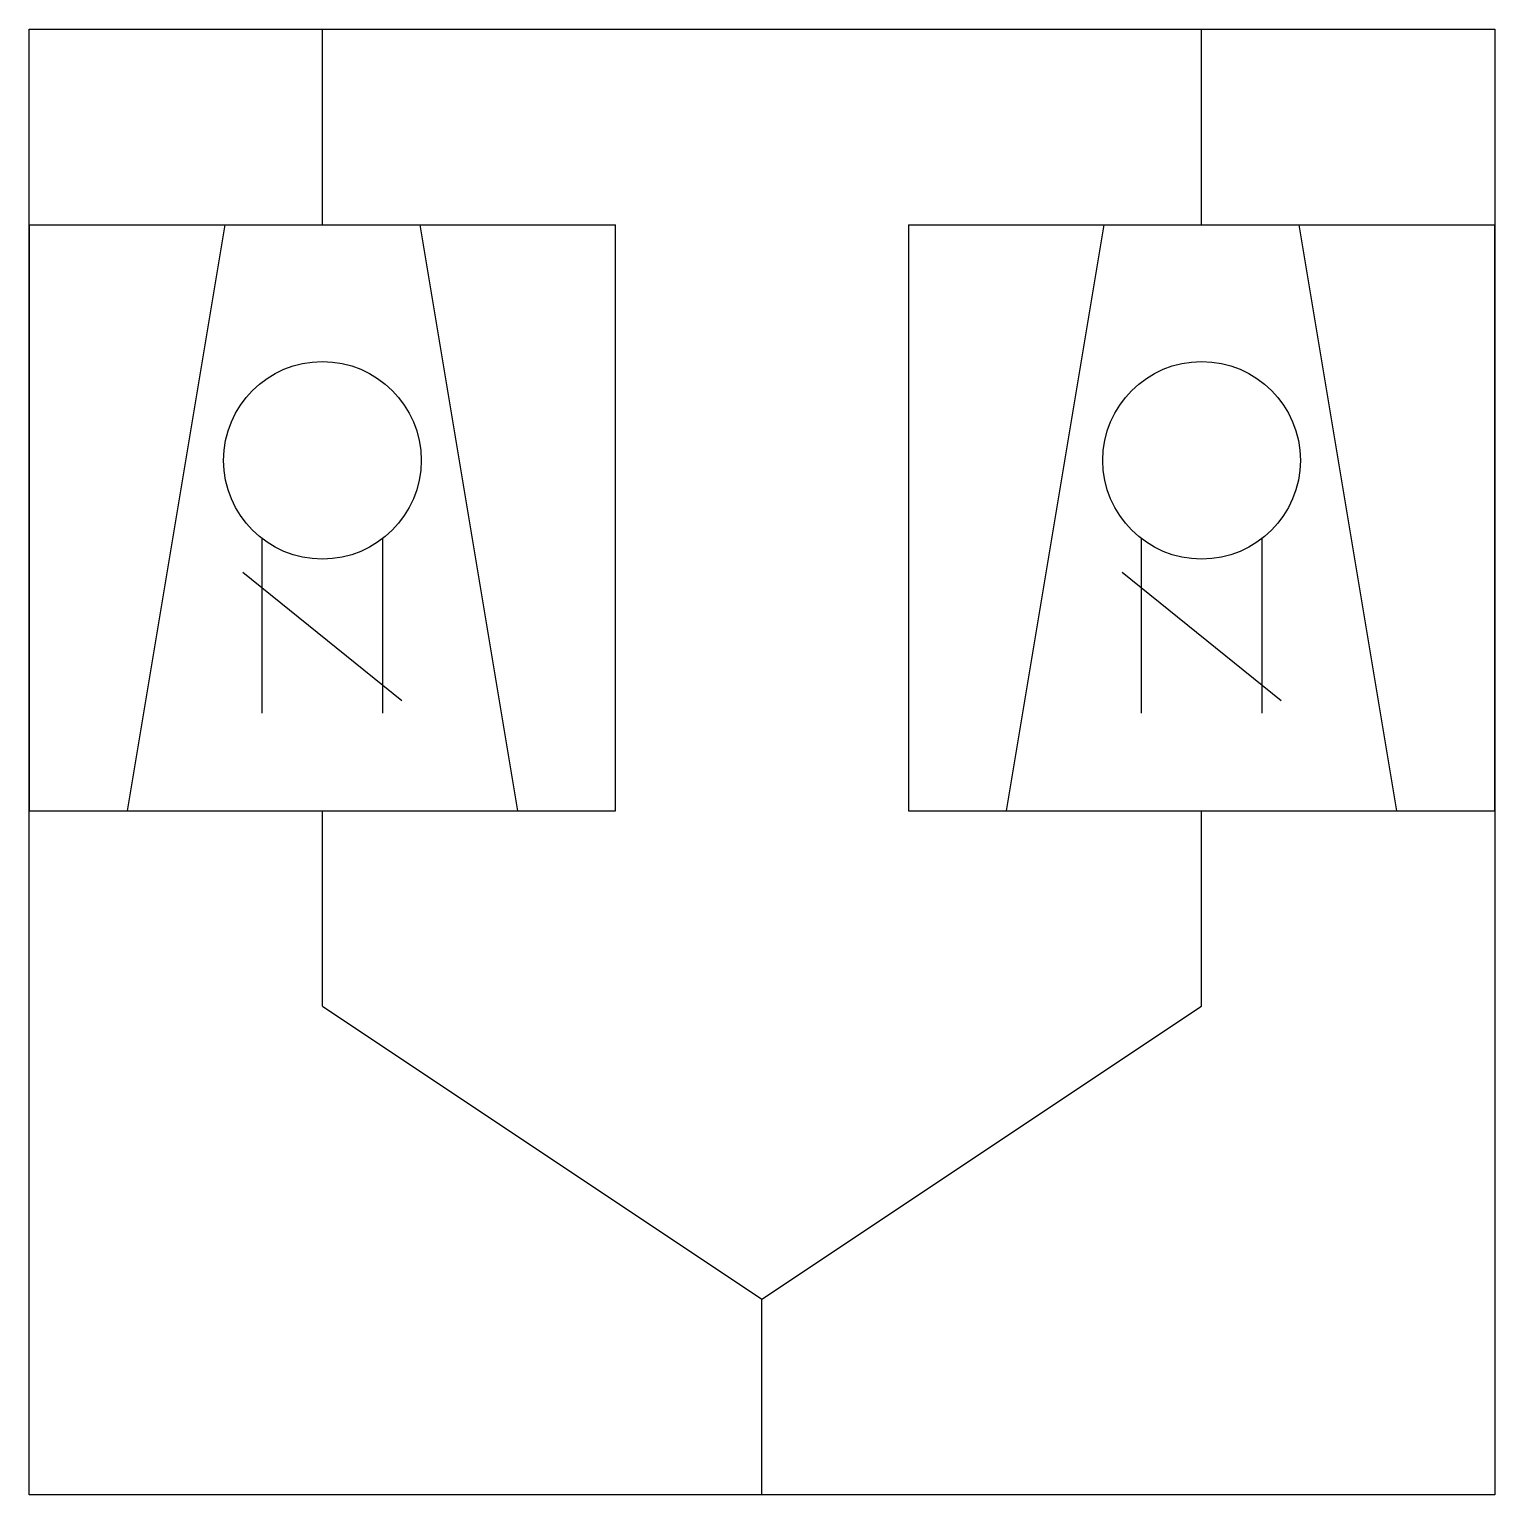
# Model space of a CAD drawing. Header units: millimetres. Extents: x -375 to 375, y -375 to 375.
import ezdxf

# ---------------------------------------------------------------- set-up
doc = ezdxf.new("R2010")
doc.units = ezdxf.units.MM

msp = doc.modelspace()

# ---------------------------------------------------------------- linework, layer by layer
at = {"color": 0, "linetype": 'ByBlock', "lineweight": -2}
for p, q in [((-225, 275), (-225, 375)), ((225, 275), (225, 375)), ((-375, 275), (-375, -25)), ((-375, 275), (-75, 275)), ((-275, 275), (-325, -25)), ((-125, -25), (-175, 275)), ((-75, -25), (-75, 275)), ((75, 275), (75, -25)), ((75, 275), (375, 275)), ((175, 275), (125, -25)), ((325, -25), (275, 275)), ((375, -25), (375, 275)), ((-256.01, 114.43), (-256.01, 25)), ((-193.99, 25), (-193.99, 114.43)), ((193.99, 114.43), (193.99, 25)), ((256.01, 25), (256.01, 114.43)), ((-265.74, 97.21), (-184.26, 31.51)), ((184.26, 97.21), (265.74, 31.51)), ((-375, -25), (-75, -25)), ((-225, -125), (-225, -25)), ((75, -25), (375, -25)), ((225, -125), (225, -25)), ((-225, -125), (0, -275)), ((0, -275), (225, -125)), ((0, -375), (0, -275))]:
    msp.add_line(p, q, dxfattribs=at)
msp.add_lwpolyline([(-375, 375), (375, 375), (375, -375), (-375, -375)], close=True, dxfattribs=at)
for centre in [(-225, 154.39), (225, 154.39)]:
    msp.add_circle(centre, 50.57, dxfattribs=at)

doc.saveas('drawing.dxf')
